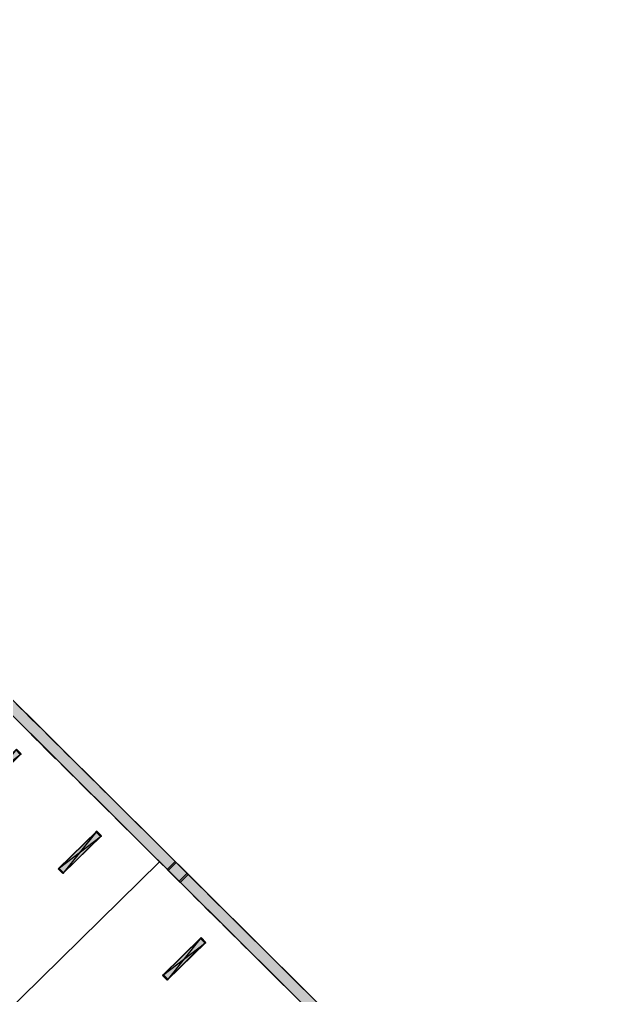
# Model space of a CAD drawing. Header units: inches. Extents: x 1182429 to 1211915, y -922309 to -906718.
# Drawn here: x 1211400 to 1211915, y -910756 to -909889 of the extents above; entities that cross this region are included whole.
import ezdxf

# ---------------------------------------------------------------- set-up
doc = ezdxf.new("R2010")
doc.units = ezdxf.units.IN
doc.header["$LTSCALE"] = 6
doc.linetypes.add('DASHED2', pattern=[0.375, 0.25, -0.125])
for name, color, linetype in [('CELLING', 34, 'Continuous'), ('COLL SIZE', 160, 'Continuous'), ('E-WIRING', 5, 'Continuous')]:
    doc.layers.add(name, color=color, linetype=linetype)
for name, color, linetype, lineweight in [('Hatch', 251, 'Continuous', 0), ('v.b', 200, 'Continuous', 5), ('W', 250, 'Continuous', 5), ('wall new', 3, 'Continuous', 25)]:
    doc.layers.add(name, color=color, linetype=linetype, lineweight=lineweight)
pattern_1 = [(0, (-27.81927828272455, 2.940102126449346), (0, 0.001397), [0.001016, -0.000381]), (90, (-27.81927828272455, 2.940102126449346), (-0.001397, 0), [0.001016, -0.000381])]

# ---------------------------------------------------------------- blocks, each defined once
blk = doc.blocks.new('sdfdsf')
at = {"lineweight": -3}
blk.add_hatch(color=7, dxfattribs=at).paths.add_polyline_path([(23236.66559868997, 14983.34885737138), (23242.08212489375, 14983.34885737138), (23242.08212489375, 15029.49406542082), (23236.66559868997, 15029.49406542082)])
at = {"layer": 'Hatch'}
h = blk.add_hatch(dxfattribs=at)
h.set_pattern_fill('ANGLE', color=5, scale=0.0002)
h.set_pattern_definition(pattern_1)
h.paths.add_polyline_path([(23236.37386179186, 15029.49354817548), (23242.37386179186, 15029.49354817548), (23242.37386179186, 15030.44133051667), (23236.37386179186, 15030.44133051667)])
h = blk.add_hatch(dxfattribs=at)
h.set_pattern_fill('ANGLE', color=5, scale=0.0002)
h.set_pattern_definition(pattern_1)
h.paths.add_polyline_path([(23236.37386179186, 14983.34885737138), (23242.37386179186, 14983.34885737138), (23242.37386179186, 14982.44133051666), (23236.37386179186, 14982.44133051666)])
for p, q in [((23242.37386179186, 15030.44133051667), (23236.37386179186, 14982.44133051666)), ((23242.37386179186, 14982.44133051666), (23236.37386179186, 15030.44133051667))]:
    blk.add_line(p, q)
at = {"layer": 'CELLING', "color": 5}
for points in [[(23236.37386179186, 14982.44133051666), (23242.37386179186, 14982.44133051666), (23242.37386179186, 15030.44133051667), (23236.37386179186, 15030.44133051667)], [(23242.37386179186, 15029.49354817548), (23236.37386179186, 15029.49354817548), (23236.37386179186, 15030.44133051667), (23242.37386179186, 15030.44133051667)], [(23236.37386179186, 15029.49354817548), (23242.37386179186, 15029.49354817548), (23242.37386179186, 15030.44133051667), (23236.37386179186, 15030.44133051667)], [(23236.66559868997, 14983.34885737138), (23242.08212489375, 14983.34885737138), (23242.08212489375, 15029.49406542082), (23236.66559868997, 15029.49406542082)], [(23236.37386179186, 14983.34885737138), (23242.37386179186, 14983.34885737138), (23242.37386179186, 14982.44133051666), (23236.37386179186, 14982.44133051666)], [(23236.37386179186, 14983.34885737138), (23242.37386179186, 14983.34885737138), (23242.37386179186, 14982.44133051666), (23236.37386179186, 14982.44133051666)]]:
    blk.add_lwpolyline(points, close=True, dxfattribs=at)

msp = doc.modelspace()

# ---------------------------------------------------------------- hatches: boundary and pattern name
at = {"layer": 'COLL SIZE', "ltscale": 100}
h = msp.add_hatch(color=256, dxfattribs=at)
h.dxf.hatch_style = 1
h.paths.add_polyline_path([(1211541.426756612, -910654.2572737028), (1211530.782765504, -910643.6881936432), (1211537.828818877, -910636.5921995714), (1211548.472809984, -910647.1612796304)])
at = {"layer": 'COLL SIZE', "lineweight": 25, "ltscale": 100, "true_color": 0xffc6b3}
h = msp.add_hatch(color=31, dxfattribs=at)
h.dxf.hatch_style = 1
h.paths.add_polyline_path([(1211542.435583218, -910655.2590003152), (1211531.791592109, -910644.6899202557), (1211538.837645483, -910637.5939261839), (1211549.48163659, -910648.1630062428)])
at = {"layer": 'wall new', "lineweight": 9, "ltscale": 6, "true_color": 0xffc6b3}
h = msp.add_hatch(dxfattribs=at)
h.set_pattern_fill('AR-CONC', color=31, scale=0.06)
h.set_pattern_definition([(49.99999999999999, (89429.78012453532, -9755.464999238611), (10.93108013976024, -0.9563451323341852), [1.143, -12.573]), (355, (89429.78012453532, -9755.464999238611), (-2.11460528549816, 11.46341071434211), [0.9144, -10.0584350502]), (100.4514447, (89430.69104495528, -9755.544694448588), (8.816474825421196, 10.50706511473171), [0.9714005279999998, -10.685414676]), (46.18420000000001, (89429.78012453532, -9752.41699923866), (16.26474245352779, -2.522539675963629), [1.7145, -18.8595]), (96.63555760999992, (89431.13551853527, -9752.627209238592), (14.24424804309018, 14.84556747586329), [1.4571013884, -16.0281364896]), (351.1841511700001, (89429.78012453532, -9752.41699923866), (14.24424804389862, 14.84556747513196), [1.3715980242, -15.0875839152]), (21, (89431.3041245353, -9753.178999238648), (9.096863476147949, -6.135911891225256), [1.143, -12.573]), (326.0000000000001, (89431.3041245353, -9753.178999238648), (3.708121700858824, 11.05127796733916), [0.9144, -10.0584]), (71.45144499999999, (89432.06219649129, -9753.690325232572), (12.80498515672297, 4.915366133154314), [0.971400528, -10.685396256]), (37.50000000000001, (89429.78012453532, -9755.464999238611), (0.185316195035509, 5.073302332389186), [0, -9.93648, 0, -10.2108, 0, -10.0965]), (7.499999999999999, (89429.78012453532, -9755.464999238611), (4.009179750618345, 6.010834489087171), [0, -5.821679999999999, 0, -9.70788, 0, -3.8481]), (327.5, (89426.38160453527, -9755.464999238611), (8.135435710012283, -0.3437246395604066), [0, -3.81, 0, -11.8872, 0, -15.7734]), (317.5, (89424.8576045353, -9755.464999238611), (8.887750883161083, 1.525589461999982), [0, -4.952999999999999, 0, -7.89432, 0, -11.2014])])
h.paths.add_polyline_path([(1210625.381873526, -912419.6997527842), (1210756.522714797, -912438.0587970695), (1210865.239066755, -912431.7890233953), (1210979.868471422, -912425.1782384425), (1211053.358264532, -912420.9400133563), (1211190.584196407, -912420.9400133563), (1211915.043504362, -911011.1520963821), (1210784.451736658, -909888.5172889488), (1210131.787805183, -910156.0074514099), (1210191.015161174, -910299.5196222215), (1209102.850325668, -910744.9759953165), (1209828.160210054, -912516.9858332934), (1210145.275468138, -912453.9735272881), (1210444.910315336, -912394.4346613225)])
h.paths.add_polyline_path([(1210626.768302089, -912409.796328334), (1210756.931998799, -912428.018577399), (1210864.663314068, -912421.8056117117), (1210979.292718735, -912415.1948267589), (1211053.070149221, -912410.9400133563), (1211184.479888183, -912410.9400133563), (1211902.803970721, -911013.0911612356), (1210782.109870206, -909900.284362475), (1210144.855753603, -910161.4589102914), (1210204.084678045, -910304.9748815735), (1209115.893010254, -910750.4422388613), (1209835.217425194, -912507.8289330311), (1210142.94271773, -912443.8107093297), (1210442.884953007, -912384.0536036665)], flags=16)

# ---------------------------------------------------------------- linework, layer by layer
at = {"layer": 'COLL SIZE', "ltscale": 100, "elevation": 44665.68765111649}
msp.add_lwpolyline([(1211541.426756612, -910654.2572737028), (1211530.782765504, -910643.6881936432), (1211537.828818877, -910636.5921995714), (1211548.472809984, -910647.1612796304), (1211541.426756612, -910654.2572737028)], dxfattribs=at)
at = {"layer": 'COLL SIZE', "color": 31, "lineweight": 25, "ltscale": 100, "true_color": 0xffc6b3, "elevation": 40579.59089086239}
msp.add_lwpolyline([(1211542.435583218, -910655.2590003152), (1211531.791592109, -910644.6899202557), (1211538.837645483, -910637.5939261839), (1211549.48163659, -910648.1630062428), (1211542.435583218, -910655.2590003152)], dxfattribs=at)
at = {"layer": 'v.b', "color": 31, "linetype": 'DASHED2', "ltscale": 10, "true_color": 0xffc6b3}
for p, q in [((1210784.451736658, -909888.5172888893, 40637.30815387303), (1211915.043504362, -911011.1520963223, 40579.22366066658)), ((1210782.109870164, -909900.2843624328, 40637.30815387303), (1211902.803970721, -911013.0911611761, 40579.76758730643))]:
    msp.add_line(p, q, dxfattribs=at)
at = {"layer": 'W', "ltscale": 10}
for p, q in [((1210784.451736658, -909888.5172888893, 40637.30815387303), (1211915.043504362, -911011.1520963223, 40579.22366066658)), ((1210782.109870164, -909900.2843624328, 40637.30815387303), (1211902.803970721, -911013.0911611761, 40579.76758730643))]:
    msp.add_line(p, q, dxfattribs=at)
at = {"layer": 'W', "color": 1, "ltscale": 10}
msp.add_line((1210967.056606811, -911184.0662106655, 44142.3861800983), (1211523.954893975, -910636.9083758013, 40599.21909553545), dxfattribs=at)
at = {"layer": 'W', "ltscale": 10, "elevation": 47765.16584622557}
msp.add_lwpolyline([(1210625.381873526, -912419.6997527247), (1210756.522714797, -912438.05879701), (1210865.239066755, -912431.7890233358), (1210979.868471422, -912425.178238383), (1211053.358264532, -912420.9400132968), (1211190.584196407, -912420.9400132968), (1211915.043504362, -911011.1520963226), (1210784.451736658, -909888.5172888893), (1210131.787805183, -910156.0074513505), (1210191.015161174, -910299.519622162), (1209102.850325668, -910744.975995257), (1209828.160210054, -912516.9858332339), (1210157.975882758, -912560.4234819331), (1210444.910315336, -912394.434661263), (1210625.381873526, -912419.6997527247)], dxfattribs=at)
msp.add_lwpolyline([(1210626.768302089, -912409.7963282745), (1210756.931998799, -912428.0185773395), (1210864.663314068, -912421.8056116522), (1210979.292718735, -912415.1948266994), (1211053.070149221, -912410.9400132968), (1211184.479888183, -912410.9400132968), (1211902.803970721, -911013.0911611761), (1210782.109870206, -909900.2843624156), (1210144.855753603, -910161.458910232), (1210204.084678045, -910304.974881514), (1209115.893010254, -910750.4422388019), (1209835.217425194, -912507.8289329716), (1210155.91115582, -912550.0651963267), (1210442.884953007, -912384.053603607)], close=True, dxfattribs=at)

# ---------------------------------------------------------------- block references
at = {"layer": 'E-WIRING', "xscale": -1, "rotation": 314.4120948369969}
for p in [(1216925.60207652, -937657.8380994219, -172265.5969550045), (1216996.983040513, -937730.699165636, -108355.1982481567), (1217089.708296809, -937825.3471034176, -108355.4097155879)]:
    msp.add_blockref('sdfdsf', p, dxfattribs=at)

doc.saveas('drawing.dxf')
